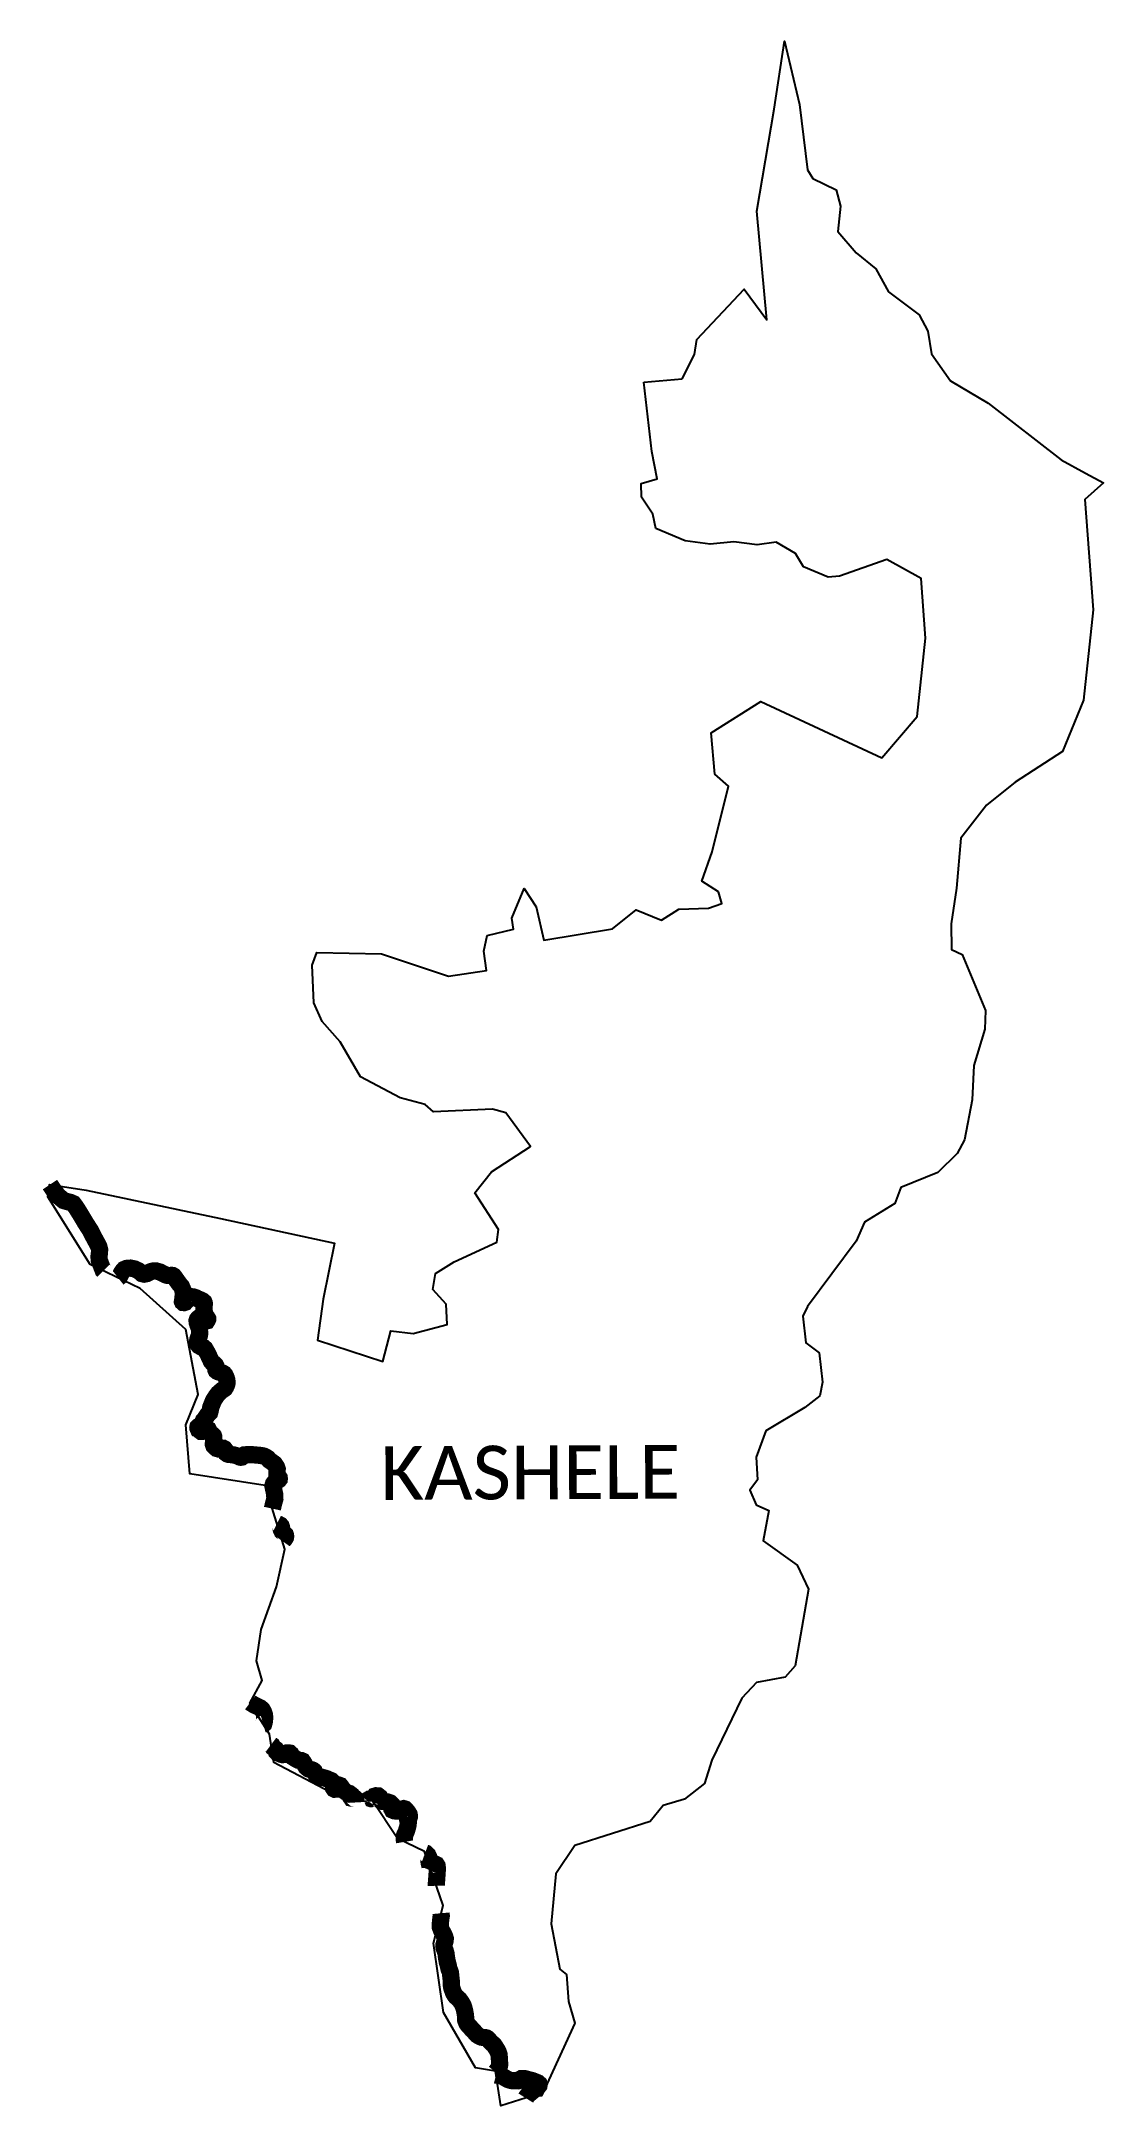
# Model space of a CAD drawing. Header units: metres. Extents: x 319390 to 322474, y 1847758 to 1853758.
import ezdxf

# ---------------------------------------------------------------- set-up
doc = ezdxf.new("R2010")
doc.units = ezdxf.units.M
doc.layers.add('NATURALLY PROTECTED', color=3, linetype='Continuous')
doc.layers.add('VILLAGE NAME', color=250, linetype='Continuous')
doc.styles.get("Standard").update_dxf_attribs({"font": 'simplex.shx'})

msp = doc.modelspace()

# ---------------------------------------------------------------- linework, layer by layer
at = {"color": 4, "flags": 128}
for points in [[(321250, 1852777.7), (321286, 1852848.2), (321292.8, 1852891.4), (321430.6, 1853037.6), (321496, 1852948.7), (321466.7, 1853264), (321517.6, 1853560.8), (321546.9, 1853757.9), (321590.9, 1853574.6), (321613.8, 1853384.6), (321629.6, 1853359.2), (321697.4, 1853326.5), (321709.9, 1853279.1), (321702.1, 1853205.8), (321755.7, 1853143.7), (321812.2, 1853096.9), (321848.8, 1853029.7), (321938.7, 1852963.4), (321963.7, 1852915.7), (321973.8, 1852850.2), (322029.2, 1852771.3), (322138.4, 1852706.7), (322350.7, 1852541.8), (322421.4, 1852503), (322473.7, 1852475.7), (322419, 1852427.3), (322442.8, 1852106.1), (322415.4, 1851844), (322354.3, 1851694.6), (322216.8, 1851605.6), (322134.1, 1851539.4), (322059.1, 1851442.7), (322046.3, 1851297.5), (322030.9, 1851193.9), (322031.6, 1851119.8), (322063.2, 1851105.6), (322131.2, 1850943), (322129.1, 1850888), (322096.5, 1850782.6), (322091.9, 1850683.2), (322069.6, 1850567), (322049, 1850527), (321992.3, 1850472), (321884.6, 1850428.4), (321867.3, 1850381.7), (321779.4, 1850327.8), (321755.3, 1850272.2), (321613.8, 1850082.5), (321600.7, 1850054.4), (321609.6, 1849977.6), (321648.3, 1849947.8), (321657.3, 1849863.3), (321649.5, 1849823.2), (321606, 1849789.1), (321493, 1849721.9), (321465.1, 1849644.8), (321469, 1849579.1), (321446.3, 1849549.1), (321465.3, 1849507), (321501.5, 1849490), (321485.5, 1849401.6), (321584.4, 1849331.3), (321616.9, 1849261.6), (321577.9, 1849038.7), (321549.3, 1849006.5), (321465.9, 1848990.6), (321423.8, 1848945), (321336.6, 1848764.5), (321315.6, 1848697.1), (321257.5, 1848652.1), (321195, 1848633.3), (321157.1, 1848586.5), (320938.4, 1848517), (320884, 1848434.7), (320870.2, 1848289.5), (320895.5, 1848157.4), (320914.9, 1848142.8), (320920.4, 1848063.7), (320939.1, 1848001.4), (320841.8, 1847789.5), (320797.9, 1847783.8), (320723.6, 1847760.8), (320708.3, 1847861.4), (320650.4, 1847870.9), (320557.3, 1848031.7), (320528.2, 1848233.6), (320556.4, 1848343.1), (320502.8, 1848499.8), (320424.4, 1848537.6), (320351.2, 1848647.3), (320283.4, 1848643.1), (320064.9, 1848758), (320052.9, 1848840.5), (319995.3, 1848930.1), (320031.4, 1848996.7), (320015.2, 1849053.8), (320027.9, 1849144.7), (320072.4, 1849268.3), (320097.5, 1849377.9), (320040.2, 1849562.7), (319820.9, 1849597), (319809.7, 1849738.9), (319845.7, 1849827.2), (319809.5, 1850015.7), (319677.2, 1850135.3), (319532.3, 1850204.7), (319409.3, 1850401.3), (319414.2, 1850437.1), (319520.5, 1850420.9), (319910.7, 1850338.7), (320241, 1850266.4), (320208.7, 1850103.6), (320191.7, 1849984.9), (320381.2, 1849923), (320404.5, 1850012), (320470, 1850004.6), (320568.3, 1850030.1), (320565.8, 1850089.6), (320526.9, 1850131.7), (320534.2, 1850179.1), (320588.1, 1850212.2), (320712.7, 1850269.7), (320717.2, 1850306.1), (320648.3, 1850413.1), (320697.3, 1850474.3), (320810.1, 1850547.2), (320738.2, 1850645.6), (320699.5, 1850655.8), (320528.7, 1850648.1), (320504.8, 1850669.2), (320432.2, 1850688.9), (320317, 1850749.5), (320257.3, 1850851.3), (320205.5, 1850910.9), (320181.5, 1850965.1), (320176.6, 1851074.6), (320189.8, 1851111.1), (320377.3, 1851107.1), (320571.7, 1851042.5), (320682.6, 1851058.9), (320674.4, 1851114.8), (320684.8, 1851160.8), (320760.7, 1851179), (320755.5, 1851211.1), (320792, 1851297.4), (320826.6, 1851244), (320848.8, 1851147), (321047.8, 1851180), (321117.2, 1851235.3), (321190.6, 1851205.4), (321240.7, 1851237.3), (321327.1, 1851240.2), (321365.9, 1851253.1), (321355.5, 1851286.8), (321307.1, 1851318.5), (321337.2, 1851403.9), (321385.2, 1851593.9), (321345.1, 1851628.7), (321334.3, 1851748.8), (321478.6, 1851840.5), (321829.8, 1851676.1), (321932.3, 1851796.7), (321956.4, 1852024.6), (321943.9, 1852197.5), (321844, 1852252.7), (321707.2, 1852204.7), (321673.8, 1852201.3), (321602.6, 1852231), (321579.3, 1852270.4), (321522.8, 1852303), (321468.4, 1852295.5), (321400.1, 1852304.1), (321332, 1852297.2), (321258.7, 1852306.7), (321173.7, 1852342.9), (321165.1, 1852384.7), (321131.8, 1852434), (321130.9, 1852473.6), (321178, 1852487.1), (321161.8, 1852566.3), (321139.1, 1852768.1)], [(321139.1, 1852768.1), (321250, 1852777.7)]]:
    msp.add_lwpolyline(points, dxfattribs=at)
at = {"layer": 'NATURALLY PROTECTED', "const_width": 50, "flags": 128}
for points in [[(319415.3, 1850436.9), (319429.6, 1850415.2), (319441.1, 1850402.2), (319454.9, 1850390.6), (319463.9, 1850387.9), (319475.4, 1850385.1), (319483.1, 1850381.4), (319491.2, 1850370.5), (319501.7, 1850353.7), (319519.4, 1850324.1), (319532.2, 1850304.4), (319543.6, 1850282.1), (319551, 1850268.7), (319557.5, 1850255.9), (319559.5, 1850247.4), (319558.9, 1850238), (319557.6, 1850227.7), (319558.4, 1850217.2), (319564.6, 1850200.7), (319569.9, 1850187), (319570.4, 1850186.5)], [(319613.2, 1850166), (319617.4, 1850169.3), (319622.2, 1850179.2), (319627.5, 1850187.2), (319630.6, 1850190.5), (319637.4, 1850193.4), (319648.8, 1850194.3), (319661.4, 1850191.9), (319671.9, 1850186.7), (319678.9, 1850181.6), (319682.6, 1850178.2), (319689, 1850176.7), (319696, 1850178.1), (319707.1, 1850183.8), (319716.3, 1850186.3), (319723.2, 1850186.2), (319734.7, 1850182.9), (319749.6, 1850175.2), (319756.6, 1850173), (319763.3, 1850172.6), (319768, 1850173.4), (319771.4, 1850172.9), (319774.4, 1850171.1), (319776.9, 1850167.9), (319782.8, 1850159.4), (319790.4, 1850148.7), (319797, 1850140.9), (319800.8, 1850131.9), (319802.1, 1850122.1), (319801.9, 1850113.9), (319800.8, 1850103.6), (319800.2, 1850099.4), (319799.8, 1850096.9), (319800.3, 1850095.7), (319802, 1850094.2), (319804.7, 1850094.1), (319807.9, 1850095.1), (319810.3, 1850097.6), (319812.9, 1850102), (319816.5, 1850105.7), (319821.7, 1850109.7), (319827, 1850111.1), (319831.4, 1850110.7), (319837.8, 1850108.6), (319844.5, 1850105.1), (319853.1, 1850101.7), (319859.1, 1850098.5), (319862, 1850095.8), (319863.2, 1850092.7), (319863.4, 1850089.8), (319862.6, 1850086.8), (319862, 1850072.8), (319864.7, 1850061.8), (319865.3, 1850057.6), (319871.2, 1850050.8), (319872.8, 1850047.7), (319872.8, 1850045.1), (319871.8, 1850042.8), (319870.8, 1850041.2), (319868.8, 1850040.7), (319868.8, 1850040.7), (319861.7, 1850043.7), (319855.4, 1850048.4), (319849.2, 1850050.4), (319847.5, 1850049.6), (319845.3, 1850047.8), (319843.3, 1850045.3), (319842.1, 1850041.5), (319842.9, 1850035.7), (319845.1, 1850028.2), (319848.5, 1850020.9), (319849.1, 1850015.5), (319849.7, 1850009.9), (319850, 1850003.8), (319849, 1849998.3), (319846.4, 1849992.4), (319844.9, 1849988.1), (319843.9, 1849982.2), (319843.4, 1849977.5), (319844.2, 1849973.8), (319847.8, 1849968.9), (319854.9, 1849964.9), (319862.2, 1849962.7), (319865.1, 1849960.2), (319868.3, 1849954.4), (319872.7, 1849947.1), (319875.1, 1849942.2), (319877.7, 1849936.2), (319881.4, 1849928.7), (319883.7, 1849923.3), (319887.9, 1849918.4), (319892.8, 1849915.6), (319895.2, 1849913), (319896.9, 1849909.6), (319897.3, 1849906.6), (319896.9, 1849901.6), (319897, 1849898.7), (319897.9, 1849896.7), (319900.7, 1849894.4), (319905.2, 1849892.5), (319911.8, 1849890.9), (319916.2, 1849889.6), (319920.4, 1849887.1), (319923.5, 1849883.2), (319925.6, 1849878.7), (319927.6, 1849873.4), (319928.8, 1849869.5), (319929.1, 1849864.9), (319929.3, 1849860.7), (319928.4, 1849856.4), (319925.3, 1849849.1), (319922.5, 1849844.6), (319919.4, 1849842.3), (319914.7, 1849839.5), (319904.2, 1849830.3), (319897.3, 1849821.2), (319889.9, 1849809.5), (319881.9, 1849789.5), (319880.4, 1849779.7), (319878.9, 1849774.5), (319873.1, 1849768.5), (319865.1, 1849756.4), (319860.9, 1849751.8), (319859.7, 1849748.9), (319859.4, 1849746.1), (319858.3, 1849743.8), (319856.3, 1849740.8), (319850.7, 1849736.2), (319848.2, 1849735.1), (319846.1, 1849733.9), (319844.8, 1849732.5), (319844.5, 1849731.1), (319844.6, 1849729.8), (319845.2, 1849728.4), (319846.8, 1849728.1), (319849, 1849727.8), (319851.5, 1849726.3), (319852.3, 1849724.2), (319852.6, 1849720.8), (319853.9, 1849719.8), (319856.8, 1849719.8), (319860.6, 1849721.2), (319863.5, 1849724.7), (319865.8, 1849727.4), (319867.3, 1849727.9), (319871.6, 1849727.4), (319874.9, 1849725.5), (319877.2, 1849720.9), (319879.4, 1849716.7), (319881.4, 1849714.7), (319887.4, 1849709.7), (319890, 1849706.8), (319891, 1849703.7), (319891, 1849698.6), (319890.8, 1849693.3), (319889.8, 1849687), (319889.5, 1849682.3), (319890.8, 1849678.4), (319895, 1849673.9), (319899.1, 1849670.5), (319903.7, 1849669.2), (319909.5, 1849669.6), (319912.8, 1849671), (319915.4, 1849671.5), (319918, 1849671.3), (319921.2, 1849669.6), (319924.1, 1849665.8), (319927.1, 1849656.7), (319930.6, 1849654.1), (319934.8, 1849652.8), (319940.9, 1849652.6), (319948, 1849651.8), (319959.1, 1849648.8), (319966.1, 1849645.4), (319968.8, 1849644.8), (319972.3, 1849645.4), (319975, 1849647.5), (319976.8, 1849650.1), (319979.3, 1849651.7), (319986.8, 1849652.4), (320004.1, 1849652.2), (320017.4, 1849651), (320027.8, 1849650), (320036, 1849648.3), (320041.8, 1849645.7), (320047.9, 1849641.5), (320051.7, 1849636.7), (320066.6, 1849625.9), (320072.7, 1849617), (320075, 1849610.3), (320074, 1849601.9), (320074.4, 1849592.6), (320074.9, 1849590.4), (320075.7, 1849589.6), (320077.2, 1849588.4), (320079.6, 1849586.4), (320080.7, 1849585), (320081, 1849582.8), (320080.8, 1849581), (320079.5, 1849579.3), (320076.9, 1849577.6), (320072, 1849574.4), (320067.1, 1849571.5), (320066.3, 1849570.5), (320064, 1849567.5), (320062.5, 1849562), (320064.6, 1849551.4), (320067.4, 1849538), (320068.1, 1849523.8), (320064, 1849509.4), (320061, 1849495.6)], [(320074.5, 1849452.2), (320075.7, 1849451.6), (320079.7, 1849450.1), (320083.8, 1849447.9), (320086.2, 1849445), (320087.3, 1849441.6), (320087, 1849436.8), (320087.1, 1849433.5), (320089.1, 1849429.4), (320091.2, 1849427.1), (320095.5, 1849423.4), (320098.1, 1849420.8), (320098.9, 1849418.5), (320099.4, 1849414.9), (320098.8, 1849411.5), (320095.7, 1849406.6), (320092, 1849403.5), (320090.3, 1849401.1)], [(319996.6, 1848932.6), (319997, 1848932.3), (320006.8, 1848926), (320019, 1848920.2), (320025.8, 1848916.9), (320031.1, 1848912.2), (320035.1, 1848905.4), (320038.1, 1848895.9), (320038.5, 1848887.3), (320038, 1848879.6), (320036.9, 1848873.9), (320035.7, 1848870), (320035.1, 1848869.5), (320034.4, 1848869.3)], [(320057.3, 1848810.1), (320060.1, 1848808), (320063.4, 1848801.8), (320066.7, 1848799.5), (320069.7, 1848797.3), (320071.2, 1848793.7), (320072.7, 1848789.1), (320075.7, 1848785.9), (320081.7, 1848784.2), (320086.2, 1848782), (320090.2, 1848780.9), (320094.6, 1848781.5), (320100.6, 1848785.2), (320103.5, 1848786.4), (320106.9, 1848786.4), (320111.3, 1848785.6), (320114.5, 1848782.7), (320117, 1848777.9), (320120.3, 1848774), (320124, 1848771.7), (320130, 1848768.1), (320136.9, 1848764.7), (320141, 1848764.2), (320144.4, 1848764), (320148.4, 1848762.3), (320151.5, 1848757.8), (320155.4, 1848750.8), (320158.9, 1848745.2), (320162.6, 1848742.3), (320165.4, 1848739.7), (320169.5, 1848738.1), (320175.2, 1848737.1), (320179.4, 1848735.3), (320182.7, 1848732.2), (320185.2, 1848726.9), (320188, 1848721.3), (320192.1, 1848718.1), (320199.6, 1848716.6), (320210.4, 1848713.6), (320217.5, 1848711.6), (320225.5, 1848708.1), (320232.3, 1848705.3), (320235.6, 1848701.9), (320237, 1848695.4), (320238.1, 1848688), (320238.5, 1848683.7), (320239.9, 1848681.6), (320242.1, 1848680.5), (320244.5, 1848680.7), (320248.9, 1848683.9), (320251.5, 1848688.5), (320253.7, 1848691.5), (320255.5, 1848691.9), (320257.9, 1848691), (320260.2, 1848688), (320262, 1848685.8), (320263.8, 1848682.7), (320268, 1848677.6), (320273.6, 1848672.9), (320279.7, 1848669.6), (320284.4, 1848668.3), (320287.6, 1848665.8), (320288.1, 1848661.3), (320288.9, 1848656.6), (320290.2, 1848654.7), (320292.5, 1848654.2), (320295.8, 1848654.8), (320299.7, 1848654.9), (320301.7, 1848653.2), (320302.6, 1848650.1), (320301.5, 1848645.7), (320301.5, 1848644.3)], [(320338.4, 1848646.5), (320340.9, 1848650), (320341.7, 1848651.4), (320343.2, 1848652.3), (320345.8, 1848652.7), (320348.3, 1848652.9), (320351.3, 1848651.9), (320351.9, 1848650.4), (320352.3, 1848647.1), (320352.5, 1848645.5)], [(320354.7, 1848642.1), (320355.1, 1848643.2), (320356.9, 1848654.9), (320357.8, 1848658.6), (320359, 1848660.7), (320361.9, 1848661.6), (320368.1, 1848661.1), (320371.6, 1848658.3), (320373.8, 1848651.3), (320375.7, 1848647.4), (320377.9, 1848645.4), (320385.7, 1848644.6), (320393.7, 1848644), (320402.9, 1848640.8), (320407, 1848636.8), (320407.9, 1848631.7), (320408, 1848627), (320408.1, 1848622.5), (320409.4, 1848620.1), (320414, 1848618), (320421.8, 1848616.9), (320429.3, 1848617.1), (320433.7, 1848617.9), (320436.2, 1848620), (320438.9, 1848623.4), (320441.9, 1848624.2), (320445.6, 1848623.1), (320449.1, 1848619.7), (320453.3, 1848614.8), (320457.7, 1848607.8), (320458.5, 1848604.2), (320458.6, 1848600.8), (320458.1, 1848599.1), (320457.1, 1848597.4), (320455, 1848595.5), (320453.6, 1848593.4), (320453.7, 1848591), (320454.5, 1848588), (320455.2, 1848584.9), (320455.2, 1848581), (320454.4, 1848574.8), (320453.1, 1848569.4), (320449.6, 1848557.9), (320445.1, 1848547.9), (320443.8, 1848543.7), (320443.5, 1848535.9), (320444.9, 1848527.7)], [(320504.3, 1848495.5), (320506.2, 1848494.8), (320512, 1848489.4), (320514.5, 1848484.2), (320515.2, 1848475.5), (320515.2, 1848471.6), (320516.3, 1848465.3), (320518.4, 1848458.1), (320518.8, 1848453.2)], [(320522.2, 1848443), (320524.1, 1848447.2), (320527.8, 1848456.9), (320529.4, 1848460.7), (320531.6, 1848462.7), (320534.5, 1848462.6), (320536.9, 1848461.5), (320538.9, 1848458.4), (320539.8, 1848451.5), (320539.2, 1848438.3), (320536.9, 1848407.2), (320537, 1848400)], [(320550.5, 1848320.3), (320551.2, 1848312.6), (320549.8, 1848305), (320548.3, 1848289.1), (320548.5, 1848279.4), (320552.1, 1848269.8), (320557.2, 1848261.3), (320561.4, 1848251.8), (320562.7, 1848247.1), (320562.5, 1848241.5), (320560.6, 1848234.5), (320558.8, 1848228.4), (320558.5, 1848223.9), (320559.5, 1848219.1), (320562.9, 1848210.3), (320564.8, 1848203.7), (320565.7, 1848196.6), (320566.6, 1848189.6), (320568.5, 1848179.1), (320571.5, 1848168.6), (320573.6, 1848158.4), (320575.6, 1848153.7), (320577.9, 1848147.3), (320578.3, 1848141.6), (320580.1, 1848124.5), (320580.2, 1848112), (320581.5, 1848103.8), (320584.6, 1848095.1), (320586.7, 1848089.3), (320590.3, 1848082.7), (320593.5, 1848078.6), (320598.3, 1848074.4), (320603.4, 1848069.8), (320610.4, 1848060), (320614.3, 1848052.8), (320616.7, 1848045.8), (320619.5, 1848034.5), (320621.3, 1848024.3), (320621.9, 1848016.9), (320621.8, 1848012.9), (320621.8, 1848010.2), (320622.6, 1848007.4), (320625.2, 1848000.9), (320629.9, 1847994.5), (320634.3, 1847990.3), (320639.8, 1847983.2), (320644.3, 1847979.3), (320651.1, 1847971.3), (320654.8, 1847967.2), (320660.5, 1847963.5), (320663.1, 1847962.2), (320667.7, 1847960.3), (320673.5, 1847959.4), (320677.6, 1847959.4), (320681.8, 1847958.4), (320685.1, 1847956.6), (320687.5, 1847954.4), (320692.1, 1847949), (320698.1, 1847943.1), (320704.8, 1847936.5), (320708.8, 1847930.4), (320713.7, 1847922.5), (320716, 1847917.8), (320718.9, 1847909.1), (320719.7, 1847899.7), (320720.3, 1847888.1), (320720.5, 1847878.9), (320719.6, 1847874.5), (320716.2, 1847868), (320709.6, 1847859.8), (320708.7, 1847858.7)], [(320710, 1847850.2), (320710.8, 1847850), (320717.5, 1847849.1), (320723.8, 1847848.1), (320730.9, 1847845.2), (320745.1, 1847837), (320751.7, 1847834.9), (320757.4, 1847833.8), (320763, 1847833.6), (320767.6, 1847834.1), (320770.7, 1847833.8), (320774, 1847833.5), (320776.3, 1847834), (320778, 1847834.9), (320780.5, 1847838.3), (320783.1, 1847839.8), (320792.3, 1847840.1), (320804.1, 1847837), (320815.9, 1847834), (320828, 1847829.1), (320831.3, 1847827.7), (320834.4, 1847825), (320835.1, 1847822.2), (320834.7, 1847819.9), (320832.5, 1847817), (320828.5, 1847813.6), (320810.1, 1847798.8), (320802.6, 1847792.1), (320799.1, 1847787.7), (320796.4, 1847783.4)]]:
    msp.add_lwpolyline(points, dxfattribs=at)

# ---------------------------------------------------------------- texts
at = {"layer": 'VILLAGE NAME', "insert": (320374.4, 1849676.9), "char_height": 155.989, "attachment_point": 1, "rotation": 0.24353}
msp.add_mtext_dynamic_manual_height_columns('{\\fCalibri|b0|i0|c0|p34;KASHELE}', width=1337.277, gutter_width=779.9, heights=[0], dxfattribs=at)

doc.saveas('drawing.dxf')
